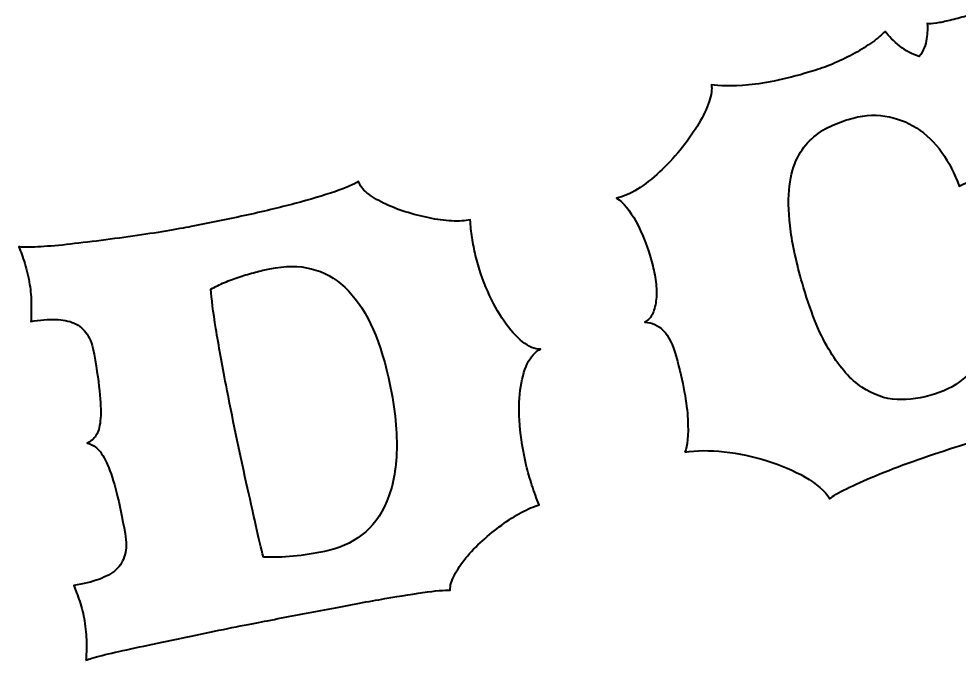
# Model space of a CAD drawing. Header units: millimetres. Extents: x 303.9 to 374.2, y -244.7 to -222.4.
# Drawn here: x 346.33 to 354.12, y -243.87 to -238.55 of the extents above; entities that cross this region are included whole.
import ezdxf

# ---------------------------------------------------------------- set-up
doc = ezdxf.new("R2010")
doc.units = ezdxf.units.MM
doc.header["$MEASUREMENT"] = 0
doc.layers.add('Bottom', color=7, linetype='Continuous', lineweight=0)

# ---------------------------------------------------------------- blocks, each defined once
blk = doc.blocks.new('Block_2')
at = {"layer": 'Bottom', "color": 18, "lineweight": 40, "true_color": 0x000000}
for points, knots in [([(351.8481, -242.1475), (351.8707, -242.0982), (351.8788, -242.0074), (351.8727, -241.8747), (351.8669, -241.7423), (351.8343, -241.5684), (351.7758, -241.3527), (351.7493, -241.2551), (351.7141, -241.1841), (351.6711, -241.1398), (351.6281, -241.0957), (351.5767, -241.0724), (351.5174, -241.0701), (351.5458, -241.0542), (351.5679, -241.0293), (351.5825, -240.9952), (351.5973, -240.9612), (351.6067, -240.9219), (351.6111, -240.8776), (351.6156, -240.8333), (351.6141, -240.7852), (351.608, -240.7349), (351.6017, -240.6838), (351.5913, -240.6332), (351.5774, -240.5819), (351.5412, -240.4485), (351.4967, -240.3336), (351.4445, -240.2367), (351.3923, -240.1402), (351.3381, -240.0752), (351.2825, -240.042), (351.2892, -240.0402), (351.2959, -240.0384), (351.3026, -240.0366), (351.3578, -240.0219), (351.4166, -239.9932), (351.4787, -239.9514), (351.5409, -239.9094), (351.6016, -239.8597), (351.6611, -239.8021), (351.7206, -239.7448), (351.7764, -239.6832), (351.8289, -239.6177), (351.8808, -239.5517), (351.9264, -239.4867), (351.9636, -239.4225), (352.002, -239.3581), (352.0305, -239.2976), (352.0495, -239.2406), (352.0688, -239.1841), (352.075, -239.1374), (352.0679, -239.1012), (352.13, -239.1131), (352.2333, -239.1138), (352.3776, -239.1019), (352.5213, -239.0901), (352.7047, -239.0504), (352.9261, -238.9816), (352.9785, -238.9653), (353.0338, -238.9448), (353.0919, -238.9197), (353.1494, -238.8947), (353.2051, -238.8678), (353.2575, -238.838), (353.3107, -238.8087), (353.359, -238.7784), (353.403, -238.7473), (353.4472, -238.7159), (353.4815, -238.6862), (353.5066, -238.6579), (353.5385, -238.7), (353.5788, -238.7406), (353.6276, -238.7794), (353.6765, -238.8184), (353.7307, -238.8478), (353.7897, -238.8671), (353.8246, -238.8182), (353.8449, -238.7693), (353.8513, -238.7197), (353.8574, -238.6701), (353.8592, -238.628), (353.8567, -238.5934), (353.8739, -238.596), (353.8986, -238.595), (353.9317, -238.5901), (353.9644, -238.5848), (354.0018, -238.5776), (354.0438, -238.5676), (354.0859, -238.5576), (354.1307, -238.5453), (354.1788, -238.532), (354.2268, -238.518), (354.2753, -238.5027), (354.324, -238.4859), (354.3534, -238.4759), (354.3869, -238.4626), (354.4253, -238.4472), (354.4635, -238.4311), (354.5017, -238.4143), (354.5402, -238.3969), (354.5787, -238.379), (354.6159, -238.3609), (354.6512, -238.3425), (354.6865, -238.3237), (354.7169, -238.3059), (354.7416, -238.2886), (354.7429, -238.3018), (354.7457, -238.3275), (354.751, -238.3646), (354.7559, -238.4019), (354.7634, -238.4447), (354.7729, -238.4925), (354.7823, -238.5403), (354.7938, -238.5908), (354.8073, -238.6441), (354.8207, -238.6974), (354.8353, -238.7474), (354.8522, -238.7944), (354.8865, -238.8916), (354.9215, -238.9822), (354.957, -239.0669), (354.9926, -239.1515), (355.0255, -239.2278), (355.0558, -239.2954), (355.0866, -239.3632), (355.1148, -239.4204), (355.1394, -239.468), (355.165, -239.5153), (355.1844, -239.5499), (355.1979, -239.5726), (355.1557, -239.5806), (355.111, -239.591), (355.0637, -239.6036), (355.0165, -239.6157), (354.969, -239.6285), (354.9199, -239.6423), (354.8718, -239.6559), (354.8244, -239.6696), (354.7788, -239.6837), (354.733, -239.6976), (354.6928, -239.7107), (354.6577, -239.7228), (354.4538, -239.7927), (354.2747, -239.8652), (354.1194, -239.9419), (354.085, -239.838), (354.0375, -239.7445), (353.977, -239.6612), (353.9165, -239.5777), (353.8465, -239.5105), (353.7674, -239.4593), (353.6884, -239.4082), (353.6008, -239.3753), (353.5049, -239.3605), (353.4089, -239.3458), (353.3083, -239.3548), (353.2021, -239.3881), (353.1443, -239.4063), (353.0876, -239.4288), (353.0325, -239.4562), (352.9774, -239.4834), (352.9271, -239.5193), (352.8818, -239.5645), (352.8367, -239.6092), (352.7989, -239.6646), (352.7689, -239.731), (352.7389, -239.7972), (352.7202, -239.8789), (352.7114, -239.976), (352.7034, -240.0734), (352.7081, -240.1878), (352.7263, -240.3203), (352.7445, -240.4524), (352.7799, -240.6063), (352.8319, -240.782), (352.8984, -241.0058), (352.9717, -241.1837), (353.054, -241.3163), (353.1353, -241.4488), (353.2226, -241.5464), (353.3153, -241.6091), (353.4077, -241.672), (353.5052, -241.7051), (353.606, -241.7097), (353.7074, -241.7137), (353.8109, -241.6994), (353.9169, -241.6663), (354.023, -241.633), (354.1097, -241.5836), (354.1782, -241.5192), (354.2457, -241.4541), (354.2959, -241.3786), (354.3282, -241.292), (354.3598, -241.2056), (354.3739, -241.1105), (354.3706, -241.0068), (354.3671, -240.903), (354.3465, -240.7946), (354.3094, -240.6816), (354.305, -240.6678), (354.3, -240.6542), (354.2944, -240.6409), (354.2889, -240.6274), (354.2846, -240.6137), (354.2797, -240.6), (354.3413, -240.5918), (354.3967, -240.5835), (354.4469, -240.5753), (354.4971, -240.5669), (354.5457, -240.5576), (354.5932, -240.5468), (354.6406, -240.5361), (354.6897, -240.5227), (354.7405, -240.5073), (354.7909, -240.4921), (354.8477, -240.4735), (354.9104, -240.452), (355.019, -240.4147), (355.1181, -240.3745), (355.2075, -240.3313), (355.2969, -240.2877), (355.3692, -240.2471), (355.424, -240.2089), (355.4205, -240.2308), (355.4208, -240.2612), (355.4265, -240.3001), (355.4316, -240.3393), (355.4397, -240.3833), (355.4505, -240.4324), (355.4612, -240.4816), (355.4745, -240.5328), (355.4901, -240.5858), (355.5066, -240.6391), (355.5231, -240.6907), (355.5408, -240.7407), (355.5624, -240.8013), (355.5912, -240.8628), (355.6275, -240.9249), (355.6642, -240.9868), (355.7019, -241.0451), (355.7405, -241.0998), (355.5892, -241.155), (355.4636, -241.2227), (355.3615, -241.3031), (355.2594, -241.3834), (355.1773, -241.464), (355.1153, -241.5455), (355.0525, -241.6269), (355.0073, -241.7021), (354.9788, -241.7708), (354.9508, -241.8395), (354.935, -241.8896), (354.9317, -241.9212), (354.8908, -241.9213), (354.8447, -241.9245), (354.7922, -241.9304), (354.7398, -241.9368), (354.6803, -241.947), (354.612, -241.9619), (354.5443, -241.9761), (354.467, -241.9954), (354.3799, -242.0189), (354.2929, -242.0428), (354.1944, -242.0721), (354.084, -242.1067), (353.9666, -242.1437), (353.8511, -242.1823), (353.7381, -242.2231), (353.6246, -242.2636), (353.5211, -242.3032), (353.4273, -242.3425), (353.3333, -242.3814), (353.2534, -242.4173), (353.1863, -242.4502), (353.1193, -242.4832), (353.074, -242.5106), (353.0496, -242.5329), (353.0078, -242.4678), (352.9395, -242.4085), (352.8445, -242.3537), (352.75, -242.2988), (352.6447, -242.2535), (352.53, -242.2176), (352.4144, -242.1816), (352.2965, -242.157), (352.1754, -242.1435), (352.0539, -242.1302), (351.9451, -242.1316), (351.8481, -242.1475)], [0, 0, 0, 0, 1, 1, 1, 2, 2, 2, 3, 3, 3, 4, 4, 4, 5, 5, 5, 6, 6, 6, 7, 7, 7, 8, 8, 8, 9, 9, 9, 10, 10, 10, 11, 11, 11, 12, 12, 12, 13, 13, 13, 14, 14, 14, 15, 15, 15, 16, 16, 16, 17, 17, 17, 18, 18, 18, 19, 19, 19, 20, 20, 20, 21, 21, 21, 22, 22, 22, 23, 23, 23, 24, 24, 24, 25, 25, 25, 26, 26, 26, 27, 27, 27, 28, 28, 28, 29, 29, 29, 30, 30, 30, 31, 31, 31, 32, 32, 32, 33, 33, 33, 34, 34, 34, 35, 35, 35, 36, 36, 36, 37, 37, 37, 38, 38, 38, 39, 39, 39, 40, 40, 40, 41, 41, 41, 42, 42, 42, 43, 43, 43, 44, 44, 44, 45, 45, 45, 46, 46, 46, 47, 47, 47, 48, 48, 48, 49, 49, 49, 50, 50, 50, 51, 51, 51, 52, 52, 52, 53, 53, 53, 54, 54, 54, 55, 55, 55, 56, 56, 56, 57, 57, 57, 58, 58, 58, 59, 59, 59, 60, 60, 60, 61, 61, 61, 62, 62, 62, 63, 63, 63, 64, 64, 64, 65, 65, 65, 66, 66, 66, 67, 67, 67, 68, 68, 68, 69, 69, 69, 70, 70, 70, 71, 71, 71, 72, 72, 72, 73, 73, 73, 74, 74, 74, 75, 75, 75, 76, 76, 76, 77, 77, 77, 78, 78, 78, 79, 79, 79, 80, 80, 80, 81, 81, 81, 82, 82, 82, 83, 83, 83, 84, 84, 84, 85, 85, 85, 86, 86, 86, 87, 87, 87, 88, 88, 88, 89, 89, 89, 90, 90, 90, 91, 91, 91, 92, 92, 92, 93, 93, 93, 94, 94, 94, 95, 95, 95, 96, 96, 96, 96]), ([(346.8867, -243.8719), (346.891, -243.8304), (346.8923, -243.781), (346.8917, -243.7231), (346.8902, -243.6657), (346.8852, -243.6066), (346.8752, -243.5463), (346.8662, -243.4909), (346.8526, -243.4372), (346.8352, -243.3853), (346.8178, -243.3338), (346.8014, -243.2897), (346.7863, -243.2529), (346.8663, -243.2399), (346.9357, -243.2232), (346.9942, -243.2018), (347.0532, -243.1804), (347.1001, -243.1536), (347.1366, -243.1202), (347.173, -243.0875), (347.1975, -243.0462), (347.2103, -242.998), (347.2228, -242.9492), (347.2231, -242.8908), (347.2114, -242.8227), (347.1883, -242.6894), (347.1653, -242.5762), (347.1405, -242.4825), (347.1167, -242.3887), (347.0918, -242.3122), (347.0665, -242.2529), (347.041, -242.1937), (347.0143, -242.1496), (346.986, -242.1212), (346.9578, -242.0924), (346.9282, -242.0765), (346.8976, -242.0736), (346.9271, -242.0587), (346.9513, -242.0377), (346.9698, -242.01), (346.9884, -241.9824), (347.0005, -241.9411), (347.0061, -241.8865), (347.012, -241.8315), (347.0109, -241.7601), (347.0028, -241.6717), (346.9947, -241.5832), (346.9789, -241.471), (346.9555, -241.3348), (346.9436, -241.2665), (346.9242, -241.212), (346.897, -241.1697), (346.8695, -241.1282), (346.8339, -241.0972), (346.7905, -241.0781), (346.7469, -241.0583), (346.6953, -241.0481), (346.6356, -241.0464), (346.5757, -241.0447), (346.5078, -241.0506), (346.4313, -241.0628), (346.4334, -241.0232), (346.435, -240.9763), (346.4346, -240.922), (346.4343, -240.8672), (346.4296, -240.812), (346.4207, -240.7567), (346.411, -240.6966), (346.3974, -240.6387), (346.3811, -240.5837), (346.3641, -240.5287), (346.3474, -240.482), (346.331, -240.4438), (346.3542, -240.4482), (346.3985, -240.4491), (346.4633, -240.4467), (346.5282, -240.4441), (346.6046, -240.4383), (346.6923, -240.4294), (346.7797, -240.4201), (346.8741, -240.4092), (346.9755, -240.3963), (347.077, -240.3834), (347.1768, -240.3701), (347.2749, -240.3564), (347.3728, -240.3424), (347.4643, -240.3283), (347.5494, -240.3141), (347.6341, -240.2999), (347.7046, -240.2871), (347.7596, -240.2765), (347.9055, -240.2484), (348.0528, -240.2182), (348.2023, -240.1853), (348.3512, -240.1531), (348.4898, -240.1198), (348.6168, -240.0861), (348.7439, -240.0525), (348.8549, -240.0198), (348.9491, -239.9875), (349.0435, -239.9551), (349.1086, -239.927), (349.1452, -239.9021), (349.1544, -239.9346), (349.1776, -239.9661), (349.2151, -239.9965), (349.2522, -240.0265), (349.2978, -240.0553), (349.3513, -240.0817), (349.4048, -240.1083), (349.4649, -240.1322), (349.5314, -240.1532), (349.5979, -240.1743), (349.6638, -240.1915), (349.729, -240.2052), (349.794, -240.2186), (349.8566, -240.2268), (349.9166, -240.2302), (349.9768, -240.2328), (350.0279, -240.23), (350.0704, -240.2216), (350.0733, -240.2705), (350.0788, -240.3196), (350.0863, -240.3692), (350.094, -240.4188), (350.1032, -240.4674), (350.1149, -240.5161), (350.1403, -240.6209), (350.1734, -240.72), (350.2152, -240.8133), (350.2561, -240.9065), (350.3018, -240.9891), (350.3509, -241.0605), (350.3997, -241.1322), (350.4506, -241.1892), (350.5025, -241.2309), (350.5544, -241.2729), (350.6046, -241.2934), (350.6518, -241.2934), (350.608, -241.3143), (350.5717, -241.3547), (350.5434, -241.4146), (350.5154, -241.4742), (350.4961, -241.5476), (350.485, -241.6335), (350.4737, -241.7199), (350.4726, -241.8166), (350.4807, -241.9238), (350.4894, -242.031), (350.5073, -242.1414), (350.5348, -242.2556), (350.5479, -242.3102), (350.5637, -242.3653), (350.5818, -242.4204), (350.5996, -242.4757), (350.62, -242.5304), (350.6422, -242.5845), (350.5971, -242.5974), (350.5472, -242.618), (350.4935, -242.6474), (350.4404, -242.6766), (350.3856, -242.7116), (350.3312, -242.7513), (350.2761, -242.7919), (350.223, -242.835), (350.1714, -242.8816), (350.1194, -242.9281), (350.0738, -242.9757), (350.0345, -243.0242), (349.9953, -243.0728), (349.9634, -243.1199), (349.9392, -243.1659), (349.9146, -243.2118), (349.9033, -243.2534), (349.904, -243.291), (349.8588, -243.2895), (349.7833, -243.2964), (349.6782, -243.3114), (349.5728, -243.3263), (349.4509, -243.3459), (349.3125, -243.3704), (349.174, -243.3946), (349.0244, -243.4227), (348.8643, -243.4532), (348.7038, -243.484), (348.5455, -243.5144), (348.3898, -243.5444), (348.3307, -243.5557), (348.256, -243.5705), (348.1658, -243.5881), (348.0755, -243.6063), (347.9784, -243.6258), (347.8747, -243.6469), (347.771, -243.6686), (347.6661, -243.6905), (347.5588, -243.7131), (347.4519, -243.736), (347.352, -243.7574), (347.2591, -243.7774), (347.1662, -243.797), (347.0863, -243.8152), (347.0203, -243.8319), (346.9534, -243.8486), (346.9092, -243.8617), (346.8867, -243.8719)], [0, 0, 0, 0, 1, 1, 1, 2, 2, 2, 3, 3, 3, 4, 4, 4, 5, 5, 5, 6, 6, 6, 7, 7, 7, 8, 8, 8, 9, 9, 9, 10, 10, 10, 11, 11, 11, 12, 12, 12, 13, 13, 13, 14, 14, 14, 15, 15, 15, 16, 16, 16, 17, 17, 17, 18, 18, 18, 19, 19, 19, 20, 20, 20, 21, 21, 21, 22, 22, 22, 23, 23, 23, 24, 24, 24, 25, 25, 25, 26, 26, 26, 27, 27, 27, 28, 28, 28, 29, 29, 29, 30, 30, 30, 31, 31, 31, 32, 32, 32, 33, 33, 33, 34, 34, 34, 35, 35, 35, 36, 36, 36, 37, 37, 37, 38, 38, 38, 39, 39, 39, 40, 40, 40, 41, 41, 41, 42, 42, 42, 43, 43, 43, 44, 44, 44, 45, 45, 45, 46, 46, 46, 47, 47, 47, 48, 48, 48, 49, 49, 49, 50, 50, 50, 51, 51, 51, 52, 52, 52, 53, 53, 53, 54, 54, 54, 55, 55, 55, 56, 56, 56, 57, 57, 57, 58, 58, 58, 59, 59, 59, 60, 60, 60, 61, 61, 61, 62, 62, 62, 63, 63, 63, 64, 64, 64, 65, 65, 65, 66, 66, 66, 67, 67, 67, 68, 68, 68, 68]), ([(348.3572, -243.0177), (348.4351, -243.0205), (348.5178, -243.0181), (348.6053, -243.0097), (348.6932, -243.0011), (348.7795, -242.9881), (348.8646, -242.9708), (348.9818, -242.9471), (349.0845, -242.901), (349.1722, -242.8331), (349.2607, -242.7651), (349.3294, -242.6721), (349.3796, -242.5545), (349.4294, -242.4368), (349.4569, -242.293), (349.4614, -242.123), (349.4659, -241.9533), (349.443, -241.7555), (349.393, -241.5295), (349.316, -241.1828), (349.1949, -240.933), (349.0307, -240.7793), (348.8672, -240.6255), (348.6617, -240.5752), (348.4115, -240.6265), (348.3741, -240.6339), (348.334, -240.6438), (348.2905, -240.6546), (348.2475, -240.6661), (348.2038, -240.6789), (348.1612, -240.6932), (348.1185, -240.7074), (348.0762, -240.7231), (348.0349, -240.74), (347.9929, -240.7574), (347.956, -240.7756), (347.9229, -240.7952), (347.9275, -240.8729), (347.9411, -240.9824), (347.9637, -241.1224), (347.9867, -241.2632), (348.0147, -241.4186), (348.0476, -241.5891), (348.0732, -241.7216), (348.1005, -241.8575), (348.1292, -241.9971), (348.1579, -242.1361), (348.1868, -242.27), (348.215, -242.3981), (348.2434, -242.526), (348.27, -242.6436), (348.2945, -242.7512), (348.3187, -242.8587), (348.34, -242.9474), (348.3572, -243.0177)], [0, 0, 0, 0, 1, 1, 1, 2, 2, 2, 3, 3, 3, 4, 4, 4, 5, 5, 5, 6, 6, 6, 7, 7, 7, 8, 8, 8, 9, 9, 9, 10, 10, 10, 11, 11, 11, 12, 12, 12, 13, 13, 13, 14, 14, 14, 15, 15, 15, 16, 16, 16, 17, 17, 17, 18, 18, 18, 18])]:
    blk.add_open_spline(points, degree=3, knots=knots, dxfattribs=at)

msp = doc.modelspace()

# ---------------------------------------------------------------- block references
at = {"layer": 'Bottom'}
msp.add_blockref('Block_2', (0, 0), dxfattribs=at)

doc.saveas('drawing.dxf')
